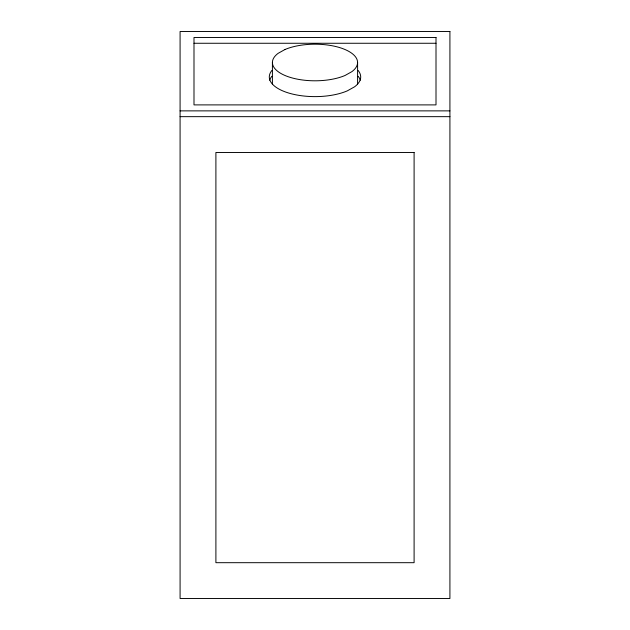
<?xml version="1.0" encoding="UTF-8"?>
<svg xmlns="http://www.w3.org/2000/svg" width="630" height="630" viewBox="0 0 630 630"><rect width="100%" height="100%" fill="white"/><g stroke="black" fill="none" stroke-linecap="round" stroke-linejoin="round"><path stroke-width="0.94" d="M193.993 43.265L436.007 43.265M180.085 110.872L449.915 110.872M180.085 116.66L449.915 116.66M357.588 62.496L357.588 82.766A42.588 18.301 0 0 1 357.423 84.357M272.412 62.496L272.412 82.766A42.588 18.301 0 0 0 272.577 84.357M358.139 70.497A45.699 19.64 0 0 1 354.58 86.798L347.311 90.862A45.699 19.64 0 0 1 290.69 93.61A45.699 19.64 0 0 1 271.861 70.497M269.695 80.207A45.699 19.64 0 0 1 271.861 76.285M358.139 76.285A45.699 19.64 0 0 1 360.305 80.207M284.886 49.557L278.121 53.345A42.588 18.301 0 0 0 289.075 77.017A42.588 18.301 0 0 0 345.114 75.442L351.879 71.647A42.588 18.301 0 0 0 340.925 47.982A42.588 18.301 0 0 0 284.886 49.557M449.915 31.5L180.085 31.5L180.085 598.5L449.915 598.5L449.915 31.5M436.007 37.477L193.993 37.477L193.993 104.895L436.007 104.895L436.007 37.477M414.099 152.476L215.901 152.476L215.901 562.692L414.099 562.692L414.099 152.476"/></g></svg>
